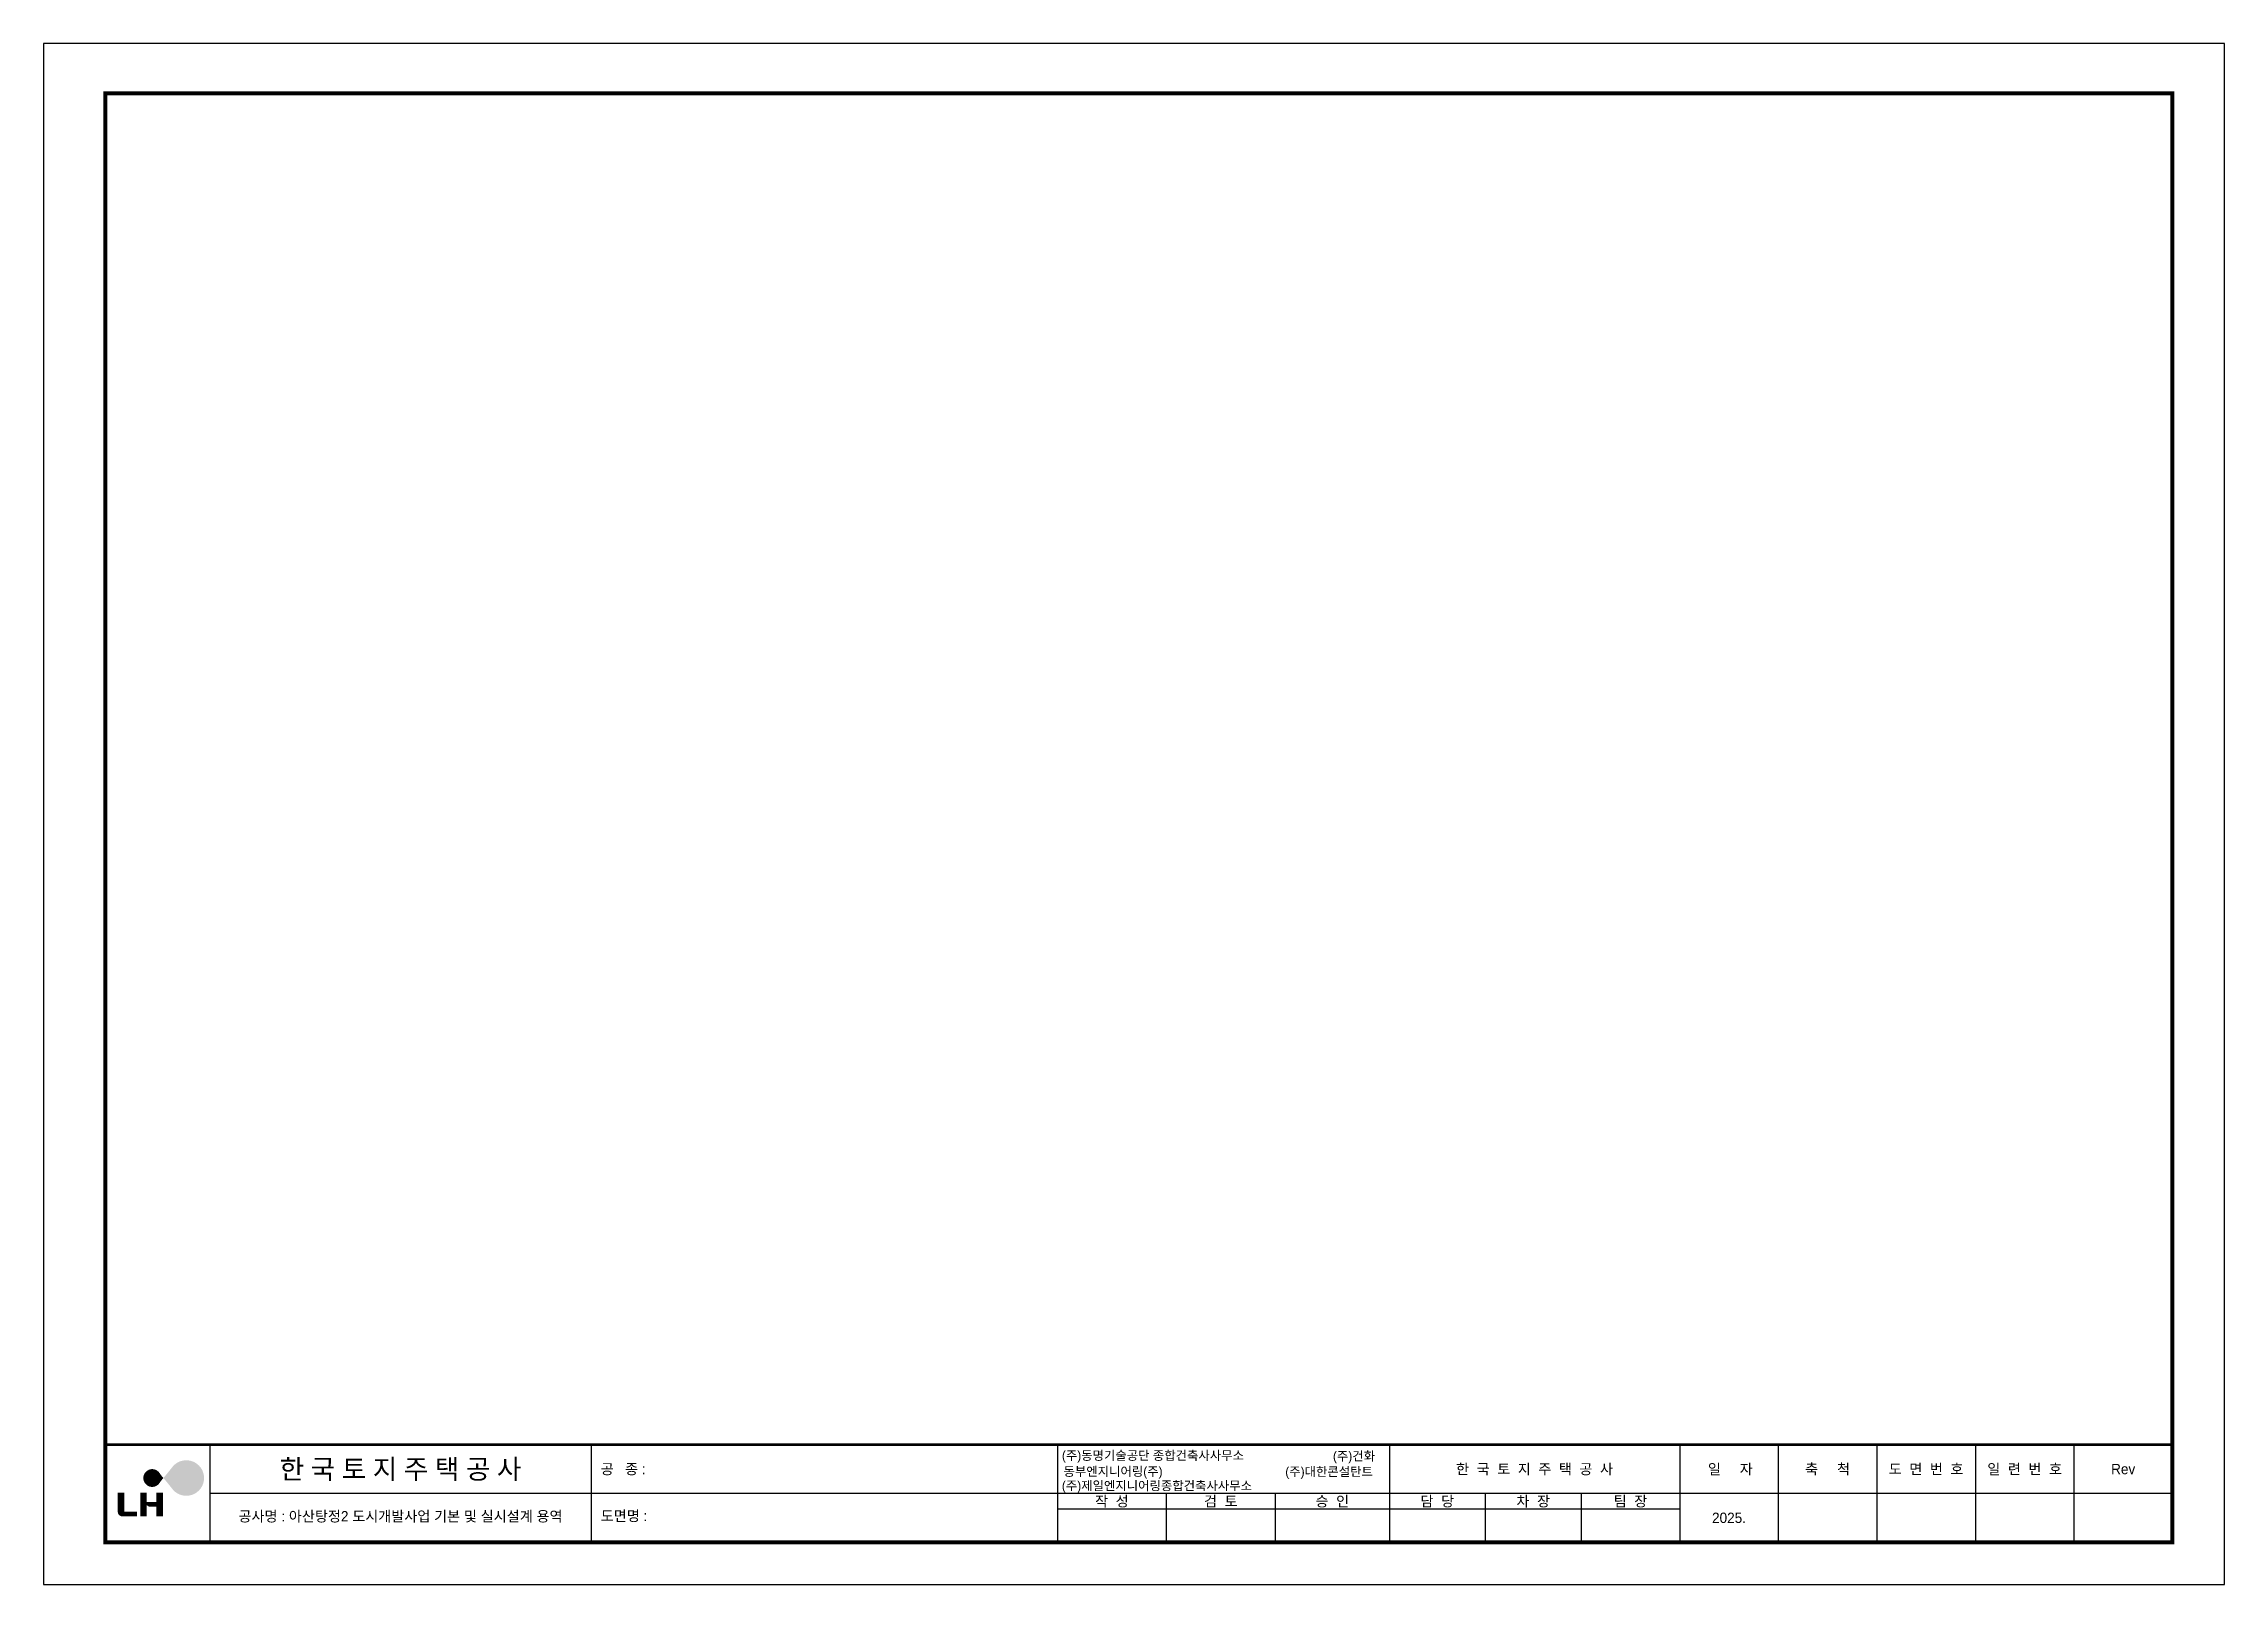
# Model space of a CAD drawing. Header units: millimetres. Extents: x 19 to 860, y 9 to 603.
import ezdxf
from ezdxf.enums import TextEntityAlignment as Align

# ---------------------------------------------------------------- set-up
doc = ezdxf.new("R2010")
doc.units = ezdxf.units.MM
doc.header["$MEASUREMENT"] = 0
doc.layers.add('로고', color=7, linetype='Continuous')
doc.layers.add('박스', color=7, linetype='Continuous')
doc.styles.add('나눔고딕 extrabold', font='NanumGothicExtraBold.ttf')
doc.styles.add('돋움', font='')
doc.styles.get('돋움').set_extended_font_data('Dotum')

# ---------------------------------------------------------------- blocks, each defined once
blk = doc.blocks.new('로고')
h = blk.add_hatch(color=8)
h.set_gradient(color1=(128, 128, 128), color2=(237, 237, 237), tint=1, name='SPHERICAL')
h.paths.add_polyline_path([(22.51, 17.13, -0.045947), (24.19, 19.3, -0.045947), (22.51, 21.46, 3.066185)])
h = blk.add_hatch(color=8)
h.set_gradient(color1=(128, 128, 128), color2=(237, 237, 237), tint=1, name='SPHERICAL')
h.paths.add_polyline_path([(24.19, 19.3, -0.010851), (28.15, 14.42, 2.622506), (28.15, 24.17, -0.010851)])
blk.add_hatch(color=256).paths.add_polyline_path([(8.09, 13.26), (5.39, 13.26), (5.39, 5.32, 0.414214), (7.22, 3.5), (13.29, 3.5), (13.29, 5.45), (8.09, 5.45)])
h = blk.add_hatch(color=256)
h.paths.add_polyline_path([(14.66, 3.5), (17.32, 3.5), (17.32, 13.26), (14.66, 13.26)])
h.paths.add_polyline_path([(21.27, 7.52), (21.27, 9.44), (17.32, 9.44), (17.32, 8.12), (18.16, 7.52)])
h.paths.add_polyline_path([(23.97, 13.26), (21.27, 13.26), (21.27, 3.5), (23.97, 3.5)])

msp = doc.modelspace()

# ---------------------------------------------------------------- linework, layer by layer
at = {"color": 7}
msp.add_lwpolyline([(19.37, 8.92), (860.37, 8.92), (860.37, 602.92), (19.37, 602.92)], close=True, dxfattribs=at)
msp.add_lwpolyline([(860.37, 8.92), (860.37, 602.92)])
for points in [[(840.34, 43.98), (538.34, 43.98), (410.34, 43.98), (83.48, 43.98)], [(452.34, 43.98), (452.34, 25.97)], [(494.34, 43.98), (494.34, 25.97)], [(575.34, 43.98), (575.34, 25.97)], [(612.34, 43.98), (612.34, 25.97)], [(650.34, 37.98), (538.34, 37.98), (410.34, 37.98)]]:
    msp.add_lwpolyline(points, dxfattribs=at)
at = {"layer": '박스'}
for p, q in [((83.48, 62.78), (83.48, 25.97)), ((230.53, 62.78), (230.53, 25.97)), ((410.34, 62.78), (410.34, 25.17)), ((538.34, 62.78), (538.34, 25.17)), ((650.34, 62.78), (650.34, 25.17)), ((688.34, 62.78), (688.34, 25.17)), ((726.34, 62.78), (726.34, 25.17)), ((764.34, 62.78), (764.34, 25.17)), ((802.34, 62.78), (802.34, 25.17))]:
    msp.add_line(p, q, dxfattribs=at)
at = {"layer": '박스', "color": 7, "const_width": 1.57}
msp.add_lwpolyline([(43.2, 25.17), (840.34, 25.17), (840.34, 583.75), (43.2, 583.75)], close=True, dxfattribs=at)
at = {"layer": '박스', "color": 7}
msp.add_lwpolyline([(840.34, 62.78, 1.05, 1.05, 0), (43.2, 62.78, 1.05, 1.05, 0)], format="xyseb", dxfattribs=at)

# ---------------------------------------------------------------- block references
at = {"layer": '로고', "color": 7, "xscale": 0.9357597125047472, "yscale": 0.9357597125047472, "zscale": 0.9357597125047472}
msp.add_blockref('로고', (42.94, 31.87), dxfattribs=at)

# ---------------------------------------------------------------- texts
at = {"layer": '박스', "style": '돋움'}
for s, height, p in [('(주)동명기술공단 종합건축사사무소', 3.5, (412.08, 56.89)), ('(주)건화', 3.5, (516.6, 56.66)), ('공   종 :', 4, (234.23, 51.39)), ('동부엔지니어링(주)', 3.5, (412.7, 50.73)), ('(주)대한콘설탄트', 3.5, (498.22, 50.66)), ('(주)제일엔지니어링종합건축사사무소', 3.5, (412.06, 45.23)), ('도면명 :', 4, (234.23, 33.34))]:
    msp.add_text(s, height=height, dxfattribs=at).set_placement(p)
at = {"layer": '박스'}
for s, height, style, p in [('한 국 토 지 주 택 공 사', 7.5108, '나눔고딕 extrabold', (157.01, 53.38)), ('한  국  토  지  주  택  공  사', 4, '돋움', (594.34, 53.38)), ('일     자', 4, '돋움', (669.84, 53.38)), ('축     척', 4, '돋움', (707.34, 53.38)), ('도  면  번  호', 4, '돋움', (745.34, 53.38)), ('일  련  번  호', 4, '돋움', (783.34, 53.38)), ('Rev', 4, '돋움', (821.34, 53.38)), ('공사명 : 아산탕정2 도시개발사업 기본 및 실시설계 용역', 4, '돋움', (157.01, 35.17)), ('2025.', 4, '돋움', (669.34, 34.58))]:
    msp.add_text(s, height=height, dxfattribs=dict(at, style=style)).set_placement(p, align=Align.MIDDLE_CENTER)
at = {"layer": '박스', "color": 7, "style": '돋움'}
for s, p in [('작  성', (431.34, 40.98)), ('검  토', (473.34, 40.98)), ('승  인', (516.34, 40.98)), ('담  당', (556.84, 40.98)), ('차  장', (593.84, 40.98)), ('팀  장', (631.34, 40.98))]:
    msp.add_text(s, height=4, dxfattribs=at).set_placement(p, align=Align.MIDDLE_CENTER)

doc.saveas('drawing.dxf')
